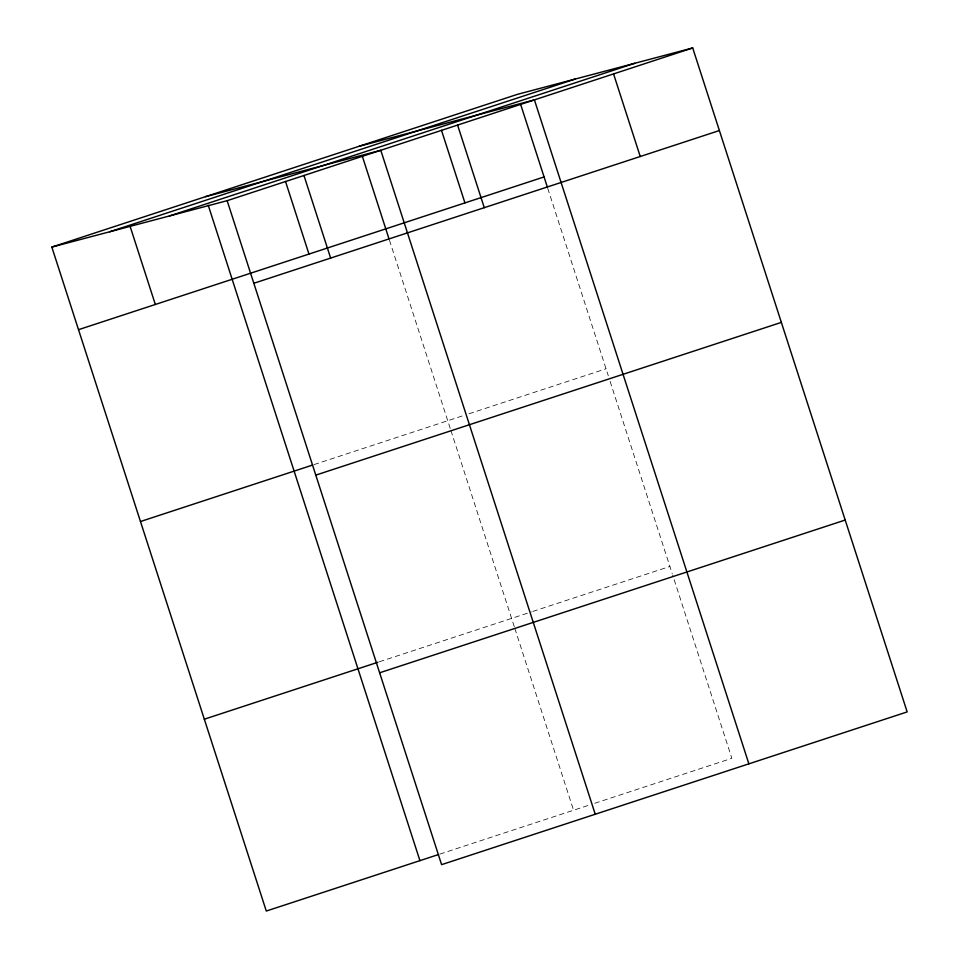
<?xml version="1.0" encoding="UTF-8"?>
<svg xmlns="http://www.w3.org/2000/svg" width="959" height="959" viewBox="0 0 959 959"><rect width="100%" height="100%" fill="white"/><g stroke="black" fill="none" stroke-linecap="round" stroke-linejoin="round"><path stroke-width="0.72" stroke-dasharray="4.79 3.6" d="M314.037 464.588L463.293 415.619M468.951 413.773L606.04 368.795M379.296 661.794L531.382 611.902M532.796 611.434L669.885 566.457M439.845 854.109L589.114 805.14M594.76 803.282L731.849 758.317L672.643 574.98M547.745 188.312L608.306 375.796M610.116 381.406L672.187 573.566M389.462 240.241L450.466 429.141M450.922 430.531L514.348 626.922M514.815 628.337L573.566 810.247"/><path stroke-width="1.44" d="M51.834 247.086L517.404 94.354L692.71 47.95L907.166 711.914L441.596 864.646L227.151 200.683L51.834 247.086L266.29 911.05L438.419 854.577M109.686 231.778L575.256 79.034M169.299 216.003L634.858 63.258M227.151 200.683L692.71 47.95M78.518 329.68L544.077 176.935M253.823 283.277L719.382 130.544M140.482 521.528L312.61 465.055M315.787 475.125L781.345 322.392M204.327 719.202L377.882 662.261M379.632 672.798L845.191 520.054M359.11 146.283L534.415 99.88L748.871 763.844M205.478 196.691L380.783 150.287L595.239 814.251M613.556 73.915L640.24 156.509M520.617 104.315L547.289 186.885M457.599 125.078L484.271 207.671M441.476 130.28L464.935 202.9M362.334 156.245L388.994 238.815M303.967 175.485L330.639 258.079M285.506 181.455L308.966 254.075M208.235 205.226L419.922 860.643M130.04 226.156L155.334 304.471"/></g></svg>
